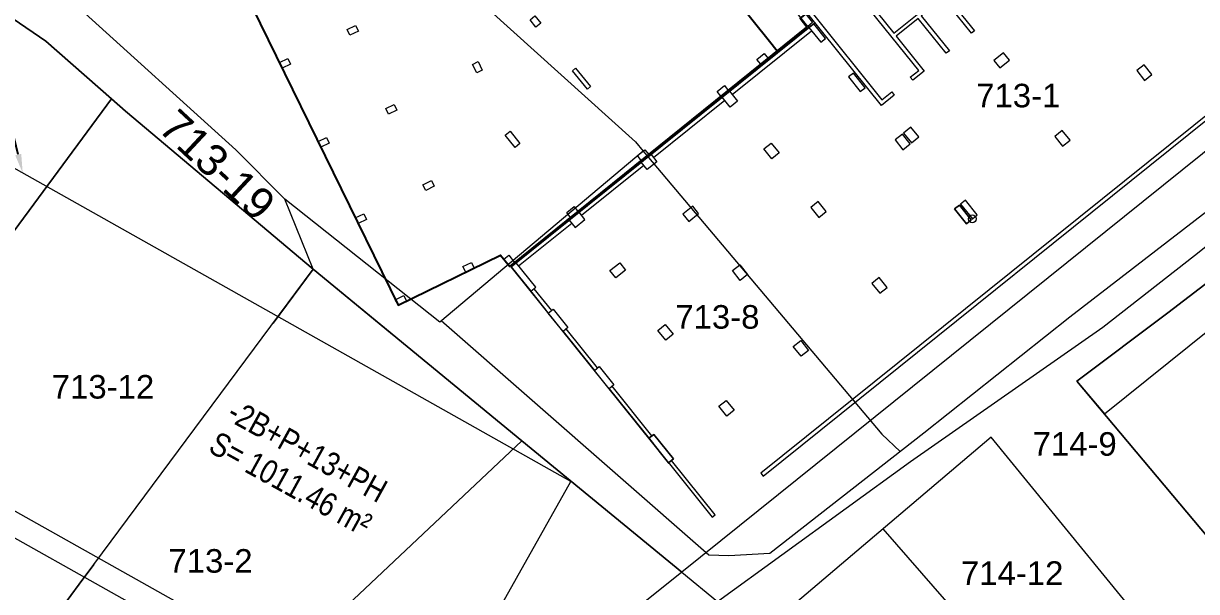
# Model space of a CAD drawing. Header units: metres. Extents: x 7511825 to 7512099, y 4692231 to 4692445.
# Drawn here: x 7511893.8 to 7511968.5, y 4692323.1 to 4692359.2 of the extents above; entities that cross this region are included whole.
import ezdxf
from ezdxf import colors
from ezdxf.entities.mleader import LeaderData, LeaderLine
from ezdxf.math import Vec2, Vec3

# ---------------------------------------------------------------- set-up
doc = ezdxf.new("R2010")
doc.units = ezdxf.units.M
doc.header["$XCLIPFRAME"] = 0
doc.header["$PDMODE"] = 32
doc.header["$PDSIZE"] = 0.5
for name, color, linetype, lineweight in [('A - objekti 1 gjendja faktike_Pen_No__1', 7, 'Continuous', 0), ('A - Perdhesa Polyine_Pen_No__6', 1, 'Continuous', 0), ('A - Pllaka mbi bodrum_Pen_No__42', 8, 'Continuous', 25), ('A - Shtyllat_Pen_No__1', 7, 'Continuous', 0), ('Drawing & Figure_Pen_No__1', 7, 'Continuous', 13), ('leja xeni', 1, 'Continuous', 0), ('Matjet_04.12.2019', 1, 'Continuous', 0), ('Parc fqinje -fr', 8, 'Continuous', 0), ('Parcela Baze', 7, 'Continuous', 0), ('shytllat', 5, 'Continuous', 0)]:
    doc.layers.add(name, color=color, linetype=linetype, lineweight=lineweight)
for name, color, linetype, lineweight, true_color in [('A - objekti 1 gjendja faktike_Pen_No__8', 7, 'Continuous', 0, 0xa80f02), ('parcelat e vjetra', 7, 'Continuous', 0, 0x848443), ('parcelat e vjetra nr', 7, 'Continuous', 0, 0x848443)]:
    doc.layers.add(name, color=color, linetype=linetype, lineweight=lineweight, true_color=true_color)
for name, color, linetype in [('A - Pllaka mbi bodrum', 7, 'Continuous'), ('fer +', 32, 'Continuous'), ('Nr Parceles Baze', 7, 'Continuous')]:
    doc.layers.add(name, color=color, linetype=linetype)
doc.styles.add('GENERATED_STYLE_3', font='ARIALN.TTF')
doc.styles.get("Standard").update_dxf_attribs({"font": 'arial.ttf'})
picture_1 = doc.add_image_def('image1.tif', size_in_pixel=(11235, 8447))

# ---------------------------------------------------------------- blocks, each defined once
blk = doc.blocks.new('Slab_5', base_point=(52202, -19051))
at = {"layer": 'A - Pllaka mbi bodrum_Pen_No__42', "color": 8, "linetype": 'Continuous', "lineweight": 25, "flags": 128}
blk.add_lwpolyline([(52202, -19051), (4150, -19050), (4150, -24901), (27100, -24901), (27100, -53141), (34367, -53141), (34572, -54048), (58272, -48655), (58121, -47975), (60180, -47516), (56977, -33242), (55470, -33580), (54395, -28800), (53758, -28901), (42448, -29954), (42022, -24921), (53287, -23873)], close=True, dxfattribs=at)
blk = doc.blocks.new('Slab_7', base_point=(4150, -19050))
at = {"layer": 'A - Pllaka mbi bodrum_Pen_No__42', "color": 8, "linetype": 'Continuous', "lineweight": 25, "flags": 128}
blk.add_lwpolyline([(4150, -19050), (4150, -24901), (27100, -24901), (27100, -53141), (34367, -53141), (34572, -54048), (55898, -49195), (55730, -48438), (52543, -34237), (55470, -33580), (54395, -28800), (53758, -28901), (42448, -29954), (42022, -24921), (53287, -23873), (52202, -19051)], close=True, dxfattribs=at)

msp = doc.modelspace()

# ---------------------------------------------------------------- linework, layer by layer
at = {"layer": 'A - objekti 1 gjendja faktike_Pen_No__1', "color": 7, "linetype": 'Continuous', "lineweight": 13}
for p, q in [((7511924.818, 4692343.735), (7511944.163, 4692359.276)), ((7511954.188, 4692346.787), (7511954.188, 4692346.787)), ((7511954.188, 4692346.787), (7511954.188, 4692346.787)), ((7511954.192, 4692346.791), (7511954.192, 4692346.791)), ((7511934.876, 4692331.212), (7511924.818, 4692343.735))]:
    msp.add_line(p, q, dxfattribs=at)
at = {"layer": 'A - objekti 1 gjendja faktike_Pen_No__8', "color": 14, "linetype": 'Continuous', "lineweight": 0, "true_color": 0xa80f02}
msp.add_lwpolyline([(7511940.875, 4692330.404), (7511972.942, 4692356.159), (7511951.05, 4692383.416), (7511950.855, 4692383.26), (7511972.591, 4692356.198), (7511940.719, 4692330.599)], close=True, dxfattribs=at)
at = {"layer": 'A - objekti 1 gjendja faktike_Pen_No__8', "color": 14, "linetype": 'Continuous', "lineweight": 0, "true_color": 0xa80f02, "flags": 128}
for points in [[(7511943.777, 4692358.962), (7511938.727, 4692354.906)], [(7511938.884, 4692354.711), (7511943.934, 4692358.767)], [(7511938.26, 4692354.531), (7511933.73, 4692350.892)], [(7511933.886, 4692350.697), (7511938.416, 4692354.336)], [(7511933.106, 4692350.391), (7511929.145, 4692347.21)], [(7511929.302, 4692347.015), (7511933.262, 4692350.197)], [(7511928.521, 4692346.709), (7511925.13, 4692343.985)], [(7511925.287, 4692343.791), (7511928.678, 4692346.514)], [(7511925.727, 4692342.605), (7511927.185, 4692340.789)], [(7511926.266, 4692342.333), (7511927.38, 4692340.946)], [(7511928.124, 4692339.619), (7511930.117, 4692337.139)], [(7511930.312, 4692337.296), (7511928.319, 4692339.776)], [(7511931.056, 4692335.97), (7511933.875, 4692332.46)], [(7511933.788, 4692332.968), (7511931.251, 4692336.126)], [(7511934.814, 4692331.291), (7511937.624, 4692327.793), (7511937.819, 4692327.949), (7511935.04, 4692331.408)]]:
    msp.add_lwpolyline(points, dxfattribs=at)
msp.add_lwpolyline([(7511930.117, 4692337.139), (7511930.428, 4692337.389), (7511931.367, 4692336.22), (7511931.055, 4692335.969)], close=True, dxfattribs=at)
at = {"layer": 'A - Shtyllat_Pen_No__1', "color": 8, "linetype": 'Continuous', "flags": 128}
for points in [[(7511949.182, 4692358.617), (7511952.379, 4692361.184), (7511954.32, 4692358.768), (7511954.125, 4692358.611), (7511952.341, 4692360.833), (7511950.937, 4692359.706), (7511952.722, 4692357.484), (7511952.527, 4692357.327), (7511950.742, 4692359.549), (7511949.339, 4692358.422), (7511951.124, 4692356.2), (7511950.387, 4692355.608), (7511950.23, 4692355.803), (7511950.772, 4692356.238), (7511946.409, 4692361.671), (7511944.07, 4692359.793), (7511948.433, 4692354.36), (7511949.061, 4692354.864), (7511949.217, 4692354.669), (7511948.395, 4692354.008), (7511943.717, 4692359.831), (7511946.447, 4692362.023)], [(7511955.555, 4692356.866), (7511955.931, 4692356.398), (7511956.555, 4692356.899), (7511956.179, 4692357.366)], [(7511947.052, 4692354.886), (7511947.363, 4692355.136), (7511946.612, 4692356.072), (7511946.3, 4692355.821)], [(7511965.119, 4692356.599), (7511964.651, 4692356.223), (7511965.152, 4692355.6), (7511965.62, 4692355.975)], [(7511949.731, 4692352.188), (7511949.264, 4692351.812), (7511949.765, 4692351.188), (7511950.232, 4692351.564)], [(7511950.276, 4692352.625), (7511949.808, 4692352.249), (7511950.309, 4692351.625), (7511950.776, 4692352.001)], [(7511959.904, 4692352.41), (7511959.436, 4692352.034), (7511959.937, 4692351.411), (7511960.405, 4692351.786)], [(7511944.403, 4692346.882), (7511944.871, 4692347.258), (7511944.37, 4692347.881), (7511943.902, 4692347.506)], [(7511953.804, 4692346.479), (7511954.116, 4692346.729), (7511953.364, 4692347.665), (7511953.052, 4692347.414)], [(7511954.192, 4692346.791), (7511954.504, 4692347.041), (7511953.752, 4692347.977), (7511953.44, 4692347.726)], [(7511947.785, 4692342.671), (7511948.286, 4692342.047), (7511948.754, 4692342.423), (7511948.253, 4692343.046)], [(7511934.845, 4692331.251), (7511935.156, 4692331.502), (7511933.904, 4692333.061), (7511933.592, 4692332.811)]]:
    msp.add_lwpolyline(points, close=True, dxfattribs=at)
at = {"layer": 'A - Shtyllat_Pen_No__1', "color": 14, "linetype": 'Continuous', "true_color": 0xa80f02, "flags": 128}
for points in [[(7511949.182, 4692358.617), (7511952.379, 4692361.184), (7511954.32, 4692358.768), (7511954.125, 4692358.611), (7511952.341, 4692360.833), (7511950.937, 4692359.706), (7511952.722, 4692357.484), (7511952.527, 4692357.327), (7511950.742, 4692359.549), (7511949.339, 4692358.422), (7511951.124, 4692356.2), (7511950.387, 4692355.608), (7511950.23, 4692355.803), (7511950.772, 4692356.238), (7511946.409, 4692361.671), (7511944.07, 4692359.793), (7511948.433, 4692354.36), (7511949.061, 4692354.864), (7511949.217, 4692354.669), (7511948.395, 4692354.008), (7511943.717, 4692359.831), (7511946.447, 4692362.023)], [(7511944.529, 4692358.027), (7511944.841, 4692358.277), (7511944.089, 4692359.213), (7511943.777, 4692358.962)], [(7511955.555, 4692356.866), (7511955.931, 4692356.398), (7511956.555, 4692356.899), (7511956.179, 4692357.366)], [(7511947.052, 4692354.886), (7511947.363, 4692355.136), (7511946.612, 4692356.072), (7511946.3, 4692355.821)], [(7511965.119, 4692356.599), (7511964.651, 4692356.223), (7511965.152, 4692355.6), (7511965.62, 4692355.975)], [(7511938.76, 4692353.907), (7511938.26, 4692354.531), (7511938.727, 4692354.906), (7511939.228, 4692354.283)], [(7511949.731, 4692352.188), (7511949.264, 4692351.812), (7511949.765, 4692351.188), (7511950.232, 4692351.564)], [(7511949.731, 4692352.188), (7511949.264, 4692351.812), (7511949.765, 4692351.188), (7511950.232, 4692351.564)], [(7511950.276, 4692352.625), (7511949.808, 4692352.249), (7511950.309, 4692351.625), (7511950.776, 4692352.001)], [(7511959.904, 4692352.41), (7511959.436, 4692352.034), (7511959.937, 4692351.411), (7511960.405, 4692351.786)], [(7511941.876, 4692350.986), (7511941.409, 4692350.61), (7511940.908, 4692351.234), (7511941.375, 4692351.609)], [(7511933.106, 4692350.391), (7511933.73, 4692350.892), (7511934.105, 4692350.425), (7511933.482, 4692349.924)], [(7511944.403, 4692346.882), (7511944.871, 4692347.258), (7511944.37, 4692347.881), (7511943.902, 4692347.506)], [(7511953.804, 4692346.479), (7511954.116, 4692346.729), (7511953.364, 4692347.665), (7511953.052, 4692347.414)], [(7511953.052, 4692347.414), (7511953.364, 4692347.665), (7511954.116, 4692346.729), (7511953.804, 4692346.479)], [(7511954.192, 4692346.791), (7511954.504, 4692347.041), (7511953.752, 4692347.977), (7511953.44, 4692347.726)], [(7511929.521, 4692346.743), (7511929.145, 4692347.21), (7511928.521, 4692346.709), (7511928.897, 4692346.242)], [(7511935.754, 4692347.094), (7511936.13, 4692346.627), (7511936.753, 4692347.128), (7511936.378, 4692347.595)], [(7511926.071, 4692342.176), (7511926.382, 4692342.426), (7511925.13, 4692343.985), (7511924.818, 4692343.735)], [(7511931.731, 4692343.991), (7511932.106, 4692343.523), (7511931.483, 4692343.022), (7511931.107, 4692343.49)], [(7511938.904, 4692343.492), (7511939.372, 4692343.867), (7511939.873, 4692343.244), (7511939.405, 4692342.868)], [(7511947.785, 4692342.671), (7511948.286, 4692342.047), (7511948.754, 4692342.423), (7511948.253, 4692343.046)], [(7511928.124, 4692339.619), (7511927.184, 4692340.789), (7511927.496, 4692341.039), (7511928.436, 4692339.87)], [(7511934.665, 4692339.061), (7511934.164, 4692339.684), (7511934.632, 4692340.06), (7511935.132, 4692339.436)], [(7511943.255, 4692339.032), (7511943.756, 4692338.409), (7511943.288, 4692338.033), (7511942.787, 4692338.657)], [(7511938.515, 4692335.225), (7511939.016, 4692334.601), (7511938.548, 4692334.226), (7511938.047, 4692334.849)], [(7511934.845, 4692331.251), (7511935.156, 4692331.502), (7511933.904, 4692333.061), (7511933.592, 4692332.811)], [(7511933.592, 4692332.811), (7511933.904, 4692333.061), (7511935.156, 4692331.502), (7511934.845, 4692331.251)]]:
    msp.add_lwpolyline(points, close=True, dxfattribs=at)
at = {"layer": 'A - Shtyllat_Pen_No__1', "color": 30, "linetype": 'Continuous', "true_color": 0xff6600}
for points in [[(7511944.016, 4692359.288), (7511943.703, 4692359.038), (7511942.455, 4692360.601), (7511942.768, 4692360.85)], [(7511926.712, 4692359.237), (7511926.4, 4692358.986), (7511926.024, 4692359.453), (7511926.335, 4692359.704)], [(7511914.551, 4692358.482), (7511914.375, 4692358.841), (7511914.914, 4692359.105), (7511915.09, 4692358.745)], [(7511910.238, 4692356.374), (7511910.063, 4692356.734), (7511910.602, 4692356.997), (7511910.777, 4692356.638)], [(7511922.983, 4692356.259), (7511922.624, 4692356.083), (7511922.36, 4692356.622), (7511922.72, 4692356.798)], [(7511940.709, 4692356.63), (7511940.459, 4692356.942), (7511940.927, 4692357.317), (7511941.178, 4692357.005)], [(7511929.866, 4692355.203), (7511929.671, 4692355.047), (7511928.73, 4692356.214), (7511928.925, 4692356.371)], [(7511938.179, 4692354.591), (7511937.929, 4692354.903), (7511938.397, 4692355.278), (7511938.647, 4692354.966)], [(7511917.01, 4692353.451), (7511916.834, 4692353.81), (7511917.373, 4692354.074), (7511917.549, 4692353.714)], [(7511925.381, 4692351.589), (7511925.069, 4692351.338), (7511924.442, 4692352.116), (7511924.753, 4692352.367)], [(7511912.697, 4692351.343), (7511912.522, 4692351.702), (7511913.061, 4692351.966), (7511913.236, 4692351.607)], [(7511933.107, 4692350.504), (7511932.857, 4692350.816), (7511933.326, 4692351.191), (7511933.576, 4692350.879)], [(7511919.381, 4692348.599), (7511919.205, 4692348.959), (7511919.744, 4692349.222), (7511919.92, 4692348.863)], [(7511915.068, 4692346.492), (7511914.893, 4692346.851), (7511915.432, 4692347.114), (7511915.607, 4692346.755)], [(7511928.608, 4692346.878), (7511928.358, 4692347.19), (7511928.826, 4692347.565), (7511929.076, 4692347.253)], [(7511921.928, 4692343.388), (7511921.752, 4692343.748), (7511922.291, 4692344.011), (7511922.467, 4692343.652)], [(7511924.351, 4692344.215), (7511924.662, 4692344.465), (7511925.038, 4692343.998), (7511924.726, 4692343.747)], [(7511917.615, 4692341.281), (7511917.439, 4692341.64), (7511917.978, 4692341.903), (7511918.154, 4692341.544)]]:
    msp.add_lwpolyline(points, close=True, dxfattribs=at)
at = {"layer": 'A - Shtyllat_Pen_No__1', "color": 8, "flags": 128}
for points in [[(7511944.529, 4692358.027), (7511944.841, 4692358.277), (7511944.089, 4692359.213), (7511943.777, 4692358.962)], [(7511938.76, 4692353.907), (7511938.26, 4692354.531), (7511938.727, 4692354.906), (7511939.228, 4692354.283)], [(7511949.731, 4692352.188), (7511949.264, 4692351.812), (7511949.765, 4692351.188), (7511950.232, 4692351.564)], [(7511941.876, 4692350.986), (7511941.409, 4692350.61), (7511940.908, 4692351.234), (7511941.375, 4692351.609)], [(7511933.106, 4692350.391), (7511933.73, 4692350.892), (7511934.105, 4692350.425), (7511933.482, 4692349.924)], [(7511953.052, 4692347.414), (7511953.364, 4692347.665), (7511954.116, 4692346.729), (7511953.804, 4692346.479)], [(7511929.521, 4692346.743), (7511929.145, 4692347.21), (7511928.521, 4692346.709), (7511928.897, 4692346.242)], [(7511935.754, 4692347.094), (7511936.13, 4692346.627), (7511936.753, 4692347.128), (7511936.378, 4692347.595)], [(7511926.071, 4692342.176), (7511926.382, 4692342.426), (7511925.13, 4692343.985), (7511924.818, 4692343.735)], [(7511931.731, 4692343.991), (7511932.106, 4692343.523), (7511931.483, 4692343.022), (7511931.107, 4692343.49)], [(7511938.904, 4692343.492), (7511939.372, 4692343.867), (7511939.873, 4692343.244), (7511939.405, 4692342.868)], [(7511928.124, 4692339.619), (7511927.184, 4692340.789), (7511927.496, 4692341.039), (7511928.436, 4692339.87)], [(7511934.665, 4692339.061), (7511934.164, 4692339.684), (7511934.632, 4692340.06), (7511935.132, 4692339.436)], [(7511943.255, 4692339.032), (7511943.756, 4692338.409), (7511943.288, 4692338.033), (7511942.787, 4692338.657)], [(7511938.515, 4692335.225), (7511939.016, 4692334.601), (7511938.548, 4692334.226), (7511938.047, 4692334.849)], [(7511933.592, 4692332.811), (7511933.904, 4692333.061), (7511935.156, 4692331.502), (7511934.845, 4692331.251)]]:
    msp.add_lwpolyline(points, close=True, dxfattribs=at)
at = {"layer": 'leja xeni', "flags": 128}
msp.add_lwpolyline([(7511881.644, 4692356.483), (7511872.333, 4692339.919), (7511917.707, 4692314.413), (7511920.597, 4692319.557), (7511921.643, 4692318.969), (7511922.966, 4692321.232), (7511923.533, 4692321.004), (7511928.629, 4692330.07)], close=True, dxfattribs=at)
at = {"layer": 'Matjet_04.12.2019', "color": 1}
msp.add_point((7511954.188, 4692346.787), dxfattribs=at)
at = {"layer": 'Parc fqinje -fr', "lineweight": 0, "flags": 128}
msp.add_lwpolyline([(7511912.211, 4692343.575), (7511909.667, 4692340.15)], dxfattribs=at)
at = {"layer": 'Parcela Baze', "flags": 128}
for points in [[(7511868.089, 4692380.675), (7511937.066, 4692414.438), (7511937.581, 4692414.509), (7511938.619, 4692414.346), (7511942.993, 4692405.116), (7511951.692, 4692387.847), (7511952.79, 4692386.36), (7511954.994, 4692383.377), (7511958.422, 4692378.737), (7511962.664, 4692376.104), (7511969.659, 4692368.194), (7511977.522, 4692360.323), (7511977.965, 4692359.554), (7511977.935, 4692358.579), (7511977.366, 4692357.776), (7511935.682, 4692324.288), (7511925.491, 4692332.643), (7511912.211, 4692343.575), (7511910.408, 4692348.042), (7511907.287, 4692351.18), (7511897.246, 4692360.267), (7511893.466, 4692365.435)], [(7511918.965, 4692311.985), (7511892.386, 4692326.927), (7511865.807, 4692341.869), (7511863.876, 4692347.021), (7511864.33, 4692349.682), (7511865.363, 4692354.287), (7511865.611, 4692355.392), (7511866.082, 4692368.871), (7511869.461, 4692368.275), (7511877.458, 4692367.218), (7511887.703, 4692365.8), (7511890.286, 4692365.442), (7511890.881, 4692364.849), (7511889.344, 4692361.676), (7511891, 4692360.963), (7511895.198, 4692358.097), (7511899.376, 4692354.42), (7511900.258, 4692353.644), (7511912.211, 4692343.575), (7511925.491, 4692332.643), (7511935.682, 4692324.288)], [(7511935.682, 4692324.288), (7511924.648, 4692315.435)]]:
    msp.add_lwpolyline(points, dxfattribs=at)
at = {"layer": 'Parcela Baze', "lineweight": 0, "flags": 128}
msp.add_lwpolyline([(7511890.286, 4692365.442), (7511893.466, 4692365.435), (7511897.246, 4692360.267), (7511907.287, 4692351.18), (7511910.408, 4692348.042)], dxfattribs=at)
at = {"layer": 'parcelat e vjetra', "lineweight": 0, "flags": 128}
for points in [[(7511894.291, 4692373.23), (7511902.611, 4692378.579), (7511913.452, 4692385.678), (7511942.993, 4692405.116), (7511951.692, 4692387.847), (7511952.79, 4692386.36), (7511939.92, 4692377.23), (7511934.09, 4692373.38), (7511935.68, 4692370.75), (7511922.3, 4692361.1), (7511923.27, 4692360.23), (7511932.73, 4692351.68), (7511933.22, 4692351.09), (7511920.285, 4692340.217), (7511910.408, 4692348.042), (7511907.287, 4692351.18), (7511897.246, 4692360.267), (7511893.466, 4692365.435), (7511892.786, 4692367.666), (7511892.71, 4692369.743), (7511892.758, 4692370.324), (7511892.856, 4692371.514), (7511894.943, 4692372.976), (7511894.291, 4692373.23)], [(7511894.291, 4692373.23), (7511902.611, 4692378.579), (7511913.452, 4692385.678), (7511942.993, 4692405.116), (7511951.692, 4692387.847), (7511952.79, 4692386.36), (7511939.92, 4692377.23), (7511934.09, 4692373.38), (7511935.68, 4692370.75), (7511922.3, 4692361.1), (7511923.27, 4692360.23), (7511932.73, 4692351.68), (7511933.22, 4692351.09), (7511920.285, 4692340.217), (7511910.408, 4692348.042), (7511907.287, 4692351.18), (7511897.246, 4692360.267), (7511893.466, 4692365.435), (7511892.786, 4692367.666), (7511892.71, 4692369.743), (7511892.758, 4692370.324), (7511892.856, 4692371.514), (7511894.943, 4692372.976), (7511894.291, 4692373.23)], [(7511950.248, 4692331.332), (7511950.248, 4692331.332), (7511962.497, 4692339.88), (7511968.34, 4692344.458), (7511984.021, 4692356.967), (7511973.491, 4692368.387), (7511969.121, 4692372.097), (7511958.422, 4692378.737), (7511952.79, 4692386.36), (7511939.92, 4692377.23), (7511934.09, 4692373.38), (7511935.68, 4692370.75), (7511922.3, 4692361.1), (7511923.27, 4692360.23), (7511932.73, 4692351.68), (7511933.22, 4692351.09), (7511948.43, 4692333.08), (7511949.588, 4692331.967)], [(7511863.876, 4692347.021), (7511864.33, 4692349.682), (7511865.363, 4692354.287), (7511865.611, 4692355.392), (7511866.082, 4692368.871), (7511869.461, 4692368.275), (7511877.458, 4692367.218), (7511887.703, 4692365.8), (7511890.286, 4692365.442), (7511890.881, 4692364.849), (7511889.344, 4692361.676), (7511891, 4692360.963), (7511895.198, 4692358.097), (7511899.376, 4692354.42), (7511900.258, 4692353.644), (7511912.211, 4692343.575), (7511925.491, 4692332.643), (7511935.682, 4692324.288)], [(7511912.211, 4692343.575), (7511900.258, 4692353.644), (7511899.376, 4692354.42), (7511891.604, 4692343.916), (7511887.487, 4692338.879), (7511881.582, 4692330.791), (7511881.313, 4692330.399), (7511890.79, 4692324.02), (7511895.375, 4692320.907), (7511895.714, 4692321.363), (7511906.479, 4692314.723), (7511918.211, 4692306.549), (7511912.576, 4692309.769), (7511904.168, 4692314.576), (7511894.835, 4692319.912), (7511883.85, 4692326.192), (7511862.81, 4692340.782), (7511875.603, 4692333.703), (7511883.095, 4692349.068), (7511889.344, 4692361.676), (7511890.881, 4692364.849), (7511890.286, 4692365.442)], [(7511982.781, 4692358.312), (7511978.16, 4692354.57), (7511973.22, 4692350.51), (7511969.12, 4692347.25), (7511960.39, 4692340.52), (7511951.1, 4692333.15), (7511941.292, 4692325.476), (7511938.69, 4692325.32), (7511937.416, 4692325.376), (7511920.37, 4692340.289)], [(7512009.674, 4692254.166), (7511990.138, 4692265.631), (7511972.308, 4692273.251), (7511941.458, 4692293.101), (7511928.331, 4692300.748), (7511927.019, 4692301.512), (7511918.211, 4692306.549), (7511919.271, 4692307.313), (7511925.6, 4692312.428), (7511939.02, 4692321.55), (7511937.962, 4692322.418), (7511950.248, 4692331.332), (7511962.497, 4692339.88), (7511968.34, 4692344.458), (7511984.021, 4692356.967), (7511985.853, 4692355.253)], [(7512009.674, 4692254.166), (7511990.138, 4692265.631), (7511972.308, 4692273.251), (7511941.458, 4692293.101), (7511928.331, 4692300.748), (7511927.019, 4692301.512), (7511918.211, 4692306.549), (7511919.271, 4692307.313), (7511925.6, 4692312.428), (7511939.02, 4692321.55), (7511937.962, 4692322.418), (7511950.248, 4692331.332), (7511962.497, 4692339.88), (7511968.34, 4692344.458), (7511984.021, 4692356.967), (7511985.853, 4692355.253), (7511982.769, 4692353.148), (7511966.627, 4692340.808), (7511960.838, 4692336.459), (7511979.511, 4692314.209), (7511984.225, 4692318.67)], [(7511937.962, 4692322.418), (7511950.248, 4692331.332), (7511962.497, 4692339.88), (7511968.34, 4692344.458), (7511984.021, 4692356.967), (7511985.853, 4692355.253), (7511982.769, 4692353.148), (7511966.627, 4692340.808), (7511960.838, 4692336.459), (7511962.597, 4692334.363), (7511984.28, 4692351.78), (7511985.015, 4692352.192), (7511985.84, 4692352.337), (7511986.67, 4692352.2), (7511987.41, 4692351.797), (7511991.838, 4692348.388), (7511996.378, 4692345.129), (7511997.43, 4692344.426), (7512004.361, 4692337.945), (7512007.31, 4692335.187)], [(7511982.769, 4692353.148), (7511985.853, 4692355.253), (7512004.361, 4692337.945), (7511984.225, 4692318.67), (7511979.511, 4692314.209), (7511960.838, 4692336.459), (7511966.627, 4692340.808), (7511982.769, 4692353.148)], [(7511898.254, 4692324.783), (7511912.211, 4692343.575), (7511917.261, 4692339.418)], [(7511974.509, 4692309.474), (7511955.385, 4692332.876), (7511940.794, 4692320.514), (7511941.148, 4692320.058), (7511943.572, 4692316.957), (7511946.622, 4692313.291), (7511954.683, 4692304.19), (7511961.068, 4692297.547)], [(7511925.491, 4692332.643), (7511907.76, 4692315.93), (7511906.479, 4692314.723)], [(7511906.479, 4692314.723), (7511907.76, 4692315.93), (7511925.491, 4692332.643)], [(7511948.494, 4692327.038), (7511955.735, 4692318.757), (7511958.418, 4692315.758), (7511960.904, 4692313.062), (7511963.972, 4692310.043), (7511968.225, 4692304.387)], [(7511898.254, 4692324.783), (7511897.322, 4692323.528), (7511895.714, 4692321.363)], [(7511895.714, 4692321.363), (7511897.322, 4692323.528), (7511898.254, 4692324.783)], [(7511935.682, 4692324.288), (7511937.962, 4692322.418), (7511939.02, 4692321.55), (7511925.6, 4692312.428), (7511919.271, 4692307.313), (7511918.211, 4692306.549)]]:
    msp.add_lwpolyline(points, dxfattribs=at)
msp.add_lwpolyline([(7511899.376, 4692354.42), (7511895.198, 4692358.097), (7511891, 4692360.963), (7511889.344, 4692361.676), (7511883.095, 4692349.068), (7511875.603, 4692333.703), (7511881.313, 4692330.399), (7511881.582, 4692330.791), (7511887.487, 4692338.879), (7511891.604, 4692343.916)], close=True, dxfattribs=at)
at = {"layer": 'shytllat', "color": 8, "linetype": 'Continuous', "lineweight": 0}
msp.add_lwpolyline([(7511940.875, 4692330.404), (7511972.942, 4692356.159), (7511951.05, 4692383.416), (7511950.855, 4692383.26), (7511972.591, 4692356.198), (7511940.719, 4692330.599), (7511940.875, 4692330.404)], dxfattribs=at)
at = {"layer": 'shytllat', "color": 8, "linetype": 'Continuous', "lineweight": 0, "flags": 128}
for points in [[(7511943.777, 4692358.962), (7511938.727, 4692354.906)], [(7511938.884, 4692354.711), (7511943.934, 4692358.767)], [(7511938.26, 4692354.531), (7511933.73, 4692350.892)], [(7511933.886, 4692350.697), (7511938.416, 4692354.336)], [(7511933.106, 4692350.391), (7511929.145, 4692347.21)], [(7511929.302, 4692347.015), (7511933.262, 4692350.197)], [(7511928.521, 4692346.709), (7511925.13, 4692343.985)], [(7511925.287, 4692343.791), (7511928.678, 4692346.514)], [(7511925.727, 4692342.605), (7511927.185, 4692340.789)], [(7511928.124, 4692339.619), (7511930.117, 4692337.139)], [(7511930.312, 4692337.296), (7511928.319, 4692339.776)], [(7511931.056, 4692335.97), (7511933.875, 4692332.46)], [(7511933.788, 4692332.968), (7511931.251, 4692336.126)], [(7511934.814, 4692331.291), (7511937.624, 4692327.793), (7511937.819, 4692327.949), (7511935.04, 4692331.408)]]:
    msp.add_lwpolyline(points, dxfattribs=at)
at = {"layer": 'shytllat', "color": 8, "lineweight": 0, "flags": 128}
msp.add_lwpolyline([(7511926.266, 4692342.333), (7511927.38, 4692340.946)], dxfattribs=at)
msp.add_lwpolyline([(7511930.117, 4692337.139), (7511930.428, 4692337.389), (7511931.367, 4692336.22), (7511931.055, 4692335.969)], close=True, dxfattribs=at)

# ---------------------------------------------------------------- block references
at = {"layer": 'A - Pllaka mbi bodrum', "color": 8, "linetype": 'Continuous', "lineweight": 25, "xscale": 0.001, "yscale": 0.001, "zscale": 0.001, "rotation": 26.04594870372196}
for name, p in [('Slab_5', (7511925.199, 4692382.931)), ('Slab_7', (7511882.027, 4692361.832))]:
    msp.add_blockref(name, p, dxfattribs=at)

# ---------------------------------------------------------------- texts
at = {"layer": 'Drawing & Figure_Pen_No__1', "style": 'GENERATED_STYLE_3'}
for s, p in [('-2B+P+13+PH', (7511906.619, 4692334.034)), ('S= 1011.46 m²', (7511905.459, 4692331.999))]:
    msp.add_text(s, height=1.5, rotation=331.12928, dxfattribs=at).set_placement(p)
at = {"layer": 'Nr Parceles Baze'}
msp.add_text('713-19', height=2, rotation=316.98446, dxfattribs=at).set_placement((7511902.257, 4692352.461))
at = {"layer": 'parcelat e vjetra nr'}
for s, p in [('713-1', (7511954.431, 4692353.886)), ('713-8', (7511935.272, 4692339.793)), ('713-12', (7511895.568, 4692335.342)), ('714-9', (7511958.023, 4692331.704)), ('713-2', (7511902.997, 4692324.256)), ('714-12', (7511953.458, 4692323.48))]:
    msp.add_text(s, height=1.5, dxfattribs=at).set_placement(p)

# ---------------------------------------------------------------- pictures from other files: only their frames are drawn
at = {"layer": 'fer +', "lineweight": 13}
image = msp.add_image(picture_1, insert=(7510761.385, 4690852.668), size_in_units=(2378.075, 1787.948), dxfattribs=at)
image.set_boundary_path([(5025.28, 987.893), (5895.768, 1572.597)])
image.dxf.flags = 15

# ---------------------------------------------------------------- leaders
at = {"layer": 'A - Perdhesa Polyine_Pen_No__6', "linetype": 'Continuous'}
ml = msp.add_multileader_mtext('Standard', dxfattribs=at)
ml.set_content('Përdhesa Meo', color=256)
ml.set_leader_properties()
ml.build(insert=Vec2(0, 0))
ml.multileader.update_dxf_attribs({"text_left_attachment_type": 6, "text_right_attachment_type": 6, "dogleg_length": 0.36, "arrow_head_size": 1.2})
ctx = ml.context
ctx.base_point, ctx.char_height, ctx.arrow_head_size, ctx.landing_gap_size, ctx.plane_origin = Vec3(7511891.464, 4692360.366), 1.5, 1.2, 0.3, Vec3(7511893.718, 4692349.71)
ctx.left_attachment, ctx.right_attachment = 6, 6
notes = []
notes.append((ctx, [(0, (1, 1, 0), (7511891.104, 4692360.366), (1, 0), 0.36, [(0, [(7511893.718, 4692349.71)], 0, [])])]))
ctx.mtext.insert, ctx.mtext.flow_direction = Vec3(7511891.764, 4692362.166), 5
for ctx, leaders in notes:
    for number, flags, end, landing, length, lines in leaders:
        leader = LeaderData()
        leader.index, (leader.has_last_leader_line, leader.has_dogleg_vector, leader.attachment_direction) = number, flags
        leader.last_leader_point, leader.dogleg_vector, leader.dogleg_length = Vec3(end), Vec3(landing), length
        for number, points, colour, breaks in lines:
            line = LeaderLine()
            line.index, line.vertices, line.color, line.breaks = number, Vec3.list(points), colors.encode_raw_color(colour), breaks
            leader.lines.append(line)
        ctx.leaders.append(leader)

doc.saveas('drawing.dxf')
